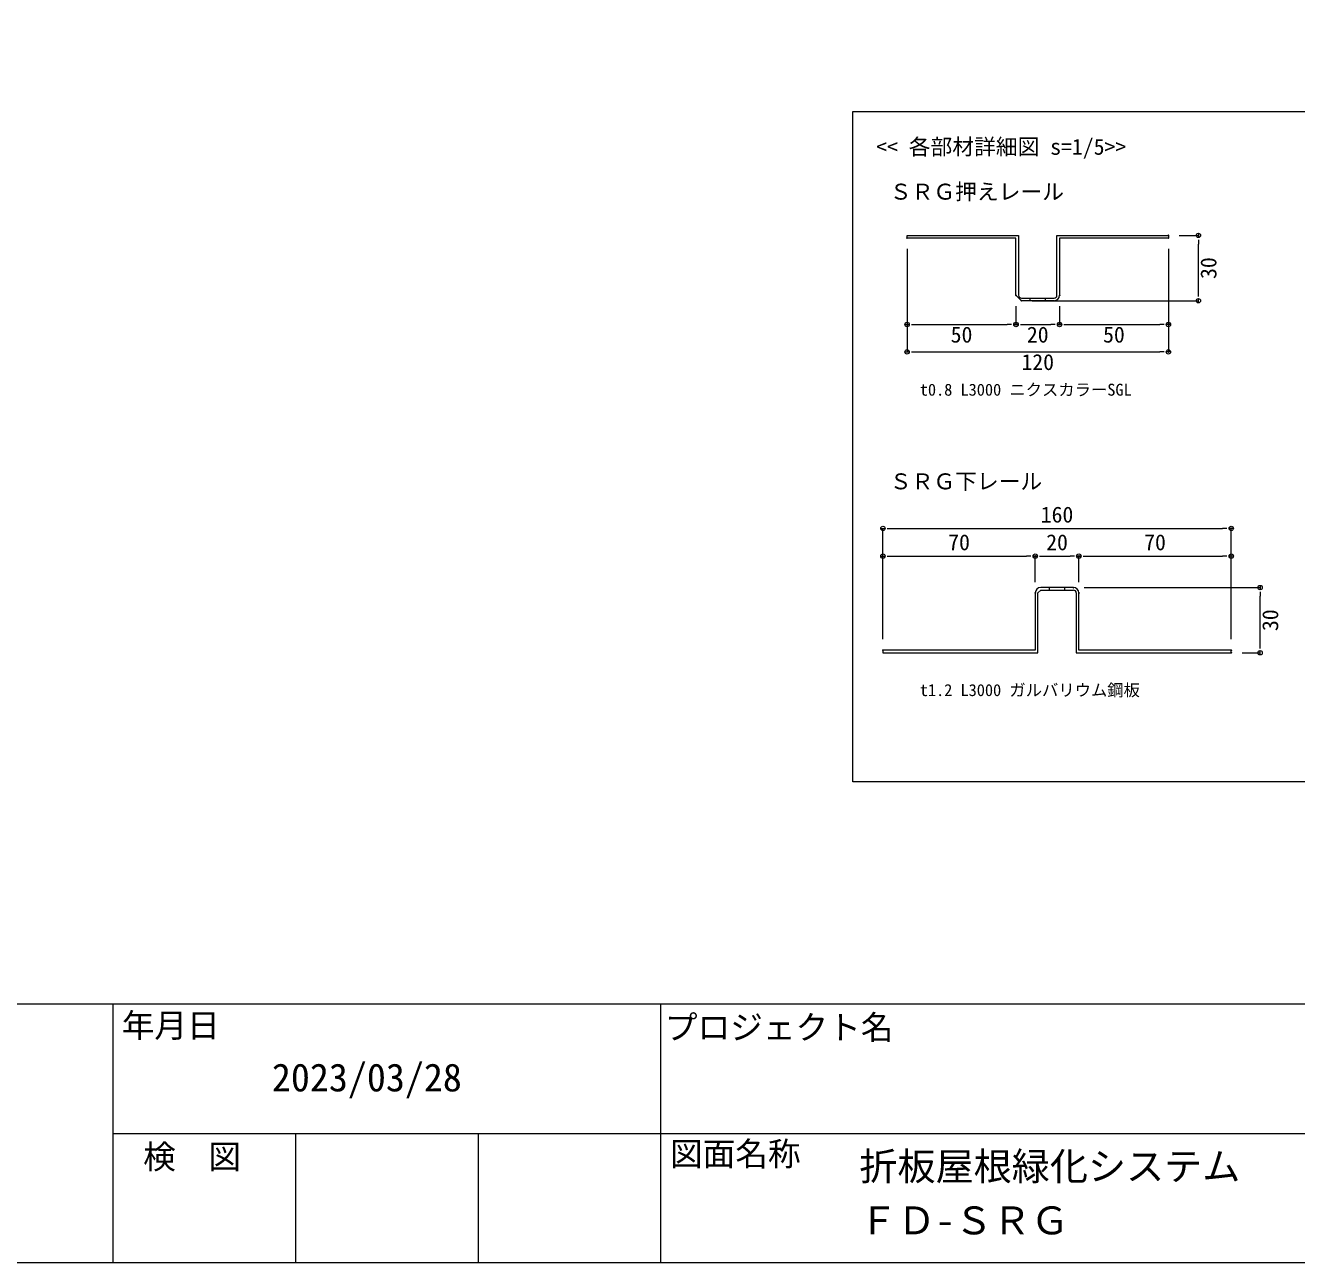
# Model space of a CAD drawing. Units: millimetres, scale not verified, with parts at other scales. Extents: x -3947 to 3947, y -2774 to 2774.
# Drawn here: x -451 to 1885, y -2774 to -500 of the extents above; entities that cross this region are included whole.
import ezdxf
from ezdxf.enums import TextEntityAlignment as Align

# ---------------------------------------------------------------- set-up
doc = ezdxf.new("R2010")
doc.units = ezdxf.units.MM
doc.header["$LTSCALE"] = 2
doc.header["$PDMODE"] = 32
doc.header["$PDSIZE"] = 0.4
for name, color, linetype, lineweight in [('0-0_0', 7, 'Continuous', 9), ('0-1_WAKU', 7, 'Continuous', 18), ('0-3_MOJI', 7, 'Continuous', 18), ('0-4_sunpo', 7, 'Continuous', 9), ('0-6_KANAMONO', 4, 'Continuous', 18), ('F-0', 7, 'Continuous', 18)]:
    doc.layers.add(name, color=color, linetype=linetype, lineweight=lineweight)
doc.layers.add('0-2_DEFPOINTS', color=7, linetype='Continuous')
doc.styles.add('ＭＳ ゴシック', font='')
doc.styles.get('ＭＳ ゴシック').set_extended_font_data('MS Gothic')

# ---------------------------------------------------------------- blocks, each defined once
blk = doc.blocks.new('_Dot')
at = {"layer": '0-0_0'}
for p, q in [((-0.5, 0), (-1, 0)), ((0.25, 0), (-0.25, 0))]:
    blk.add_line(p, q, dxfattribs=at)
blk.add_circle((0, 0), 0.25, dxfattribs=at)
blk = doc.blocks.new('D23')
at = {"layer": '0-2_DEFPOINTS'}
for p in [(5601.453, 1477.866), (5601.453, 1410.196), (5321.453, 1304.996)]:
    blk.add_point(p, dxfattribs=at)
at = {"layer": '0-4_sunpo'}
for p, q in [((5321.453, 1324.996), (5321.453, 1477.866)), ((5337.453, 1477.866), (5585.453, 1477.866)), ((5601.453, 1430.196), (5601.453, 1477.866))]:
    blk.add_line(p, q, dxfattribs=at)
at = {"layer": '0-4_sunpo', "xscale": 16, "yscale": 16, "rotation": 180}
blk.add_blockref('_Dot', (5321.453, 1477.866), dxfattribs=at)
at = {"layer": '0-4_sunpo', "xscale": 16, "yscale": 16}
blk.add_blockref('_Dot', (5601.453, 1477.866), dxfattribs=at)
at = {"layer": '0-4_sunpo', "style": 'ＭＳ ゴシック'}
blk.add_text('70', height=29.33, dxfattribs=at).set_placement((5441.453, 1479.866), align=Align.BOTTOM_LEFT)
blk = doc.blocks.new('D24')
at = {"layer": '0-2_DEFPOINTS'}
for p in [(5681.453, 1477.866), (5601.453, 1410.196), (5681.453, 1410.196)]:
    blk.add_point(p, dxfattribs=at)
at = {"layer": '0-4_sunpo'}
for p, q in [((5601.453, 1430.196), (5601.453, 1477.866)), ((5617.453, 1477.866), (5665.453, 1477.866)), ((5681.453, 1430.196), (5681.453, 1477.866))]:
    blk.add_line(p, q, dxfattribs=at)
at = {"layer": '0-4_sunpo', "xscale": 16, "yscale": 16, "rotation": 180}
blk.add_blockref('_Dot', (5601.453, 1477.866), dxfattribs=at)
at = {"layer": '0-4_sunpo', "xscale": 16, "yscale": 16}
blk.add_blockref('_Dot', (5681.453, 1477.866), dxfattribs=at)
at = {"layer": '0-4_sunpo', "style": 'ＭＳ ゴシック'}
blk.add_text('20', height=29.33, dxfattribs=at).set_placement((5621.453, 1479.866), align=Align.BOTTOM_LEFT)
blk = doc.blocks.new('D25')
at = {"layer": '0-2_DEFPOINTS'}
for p in [(5961.453, 1477.866), (5681.453, 1410.196), (5961.453, 1304.996)]:
    blk.add_point(p, dxfattribs=at)
at = {"layer": '0-4_sunpo'}
for p, q in [((5681.453, 1430.196), (5681.453, 1477.866)), ((5697.453, 1477.866), (5945.453, 1477.866)), ((5961.453, 1324.996), (5961.453, 1477.866))]:
    blk.add_line(p, q, dxfattribs=at)
at = {"layer": '0-4_sunpo', "xscale": 16, "yscale": 16, "rotation": 180}
blk.add_blockref('_Dot', (5681.453, 1477.866), dxfattribs=at)
at = {"layer": '0-4_sunpo', "xscale": 16, "yscale": 16}
blk.add_blockref('_Dot', (5961.453, 1477.866), dxfattribs=at)
at = {"layer": '0-4_sunpo', "style": 'ＭＳ ゴシック'}
blk.add_text('70', height=29.33, dxfattribs=at).set_placement((5801.453, 1479.866), align=Align.BOTTOM_LEFT)
blk = doc.blocks.new('D26')
at = {"layer": '0-2_DEFPOINTS'}
for p in [(5365.992, 2062.501), (5565.992, 1957.301), (5565.992, 1903.536)]:
    blk.add_point(p, dxfattribs=at)
at = {"layer": '0-4_sunpo'}
for p, q in [((5365.992, 2042.501), (5365.992, 1903.536)), ((5565.992, 1937.301), (5565.992, 1903.536)), ((5381.992, 1903.536), (5549.992, 1903.536))]:
    blk.add_line(p, q, dxfattribs=at)
at = {"layer": '0-4_sunpo', "xscale": 16, "yscale": 16, "rotation": 180}
blk.add_blockref('_Dot', (5365.992, 1903.536), dxfattribs=at)
at = {"layer": '0-4_sunpo', "xscale": 16, "yscale": 16}
blk.add_blockref('_Dot', (5565.992, 1903.536), dxfattribs=at)
at = {"layer": '0-4_sunpo', "style": 'ＭＳ ゴシック'}
blk.add_text('50', height=29.33, dxfattribs=at).set_placement((5445.992, 1861.536), align=Align.BOTTOM_LEFT)
blk = doc.blocks.new('D27')
at = {"layer": '0-2_DEFPOINTS'}
for p in [(5565.992, 1957.301), (5645.992, 1957.301), (5645.992, 1903.536)]:
    blk.add_point(p, dxfattribs=at)
at = {"layer": '0-4_sunpo'}
for p, q in [((5565.992, 1937.301), (5565.992, 1903.536)), ((5645.992, 1937.301), (5645.992, 1903.536)), ((5581.992, 1903.536), (5629.992, 1903.536))]:
    blk.add_line(p, q, dxfattribs=at)
at = {"layer": '0-4_sunpo', "xscale": 16, "yscale": 16, "rotation": 180}
blk.add_blockref('_Dot', (5565.992, 1903.536), dxfattribs=at)
at = {"layer": '0-4_sunpo', "xscale": 16, "yscale": 16}
blk.add_blockref('_Dot', (5645.992, 1903.536), dxfattribs=at)
at = {"layer": '0-4_sunpo', "style": 'ＭＳ ゴシック'}
blk.add_text('20', height=29.33, dxfattribs=at).set_placement((5585.992, 1861.536), align=Align.BOTTOM_LEFT)
blk = doc.blocks.new('D28')
at = {"layer": '0-2_DEFPOINTS'}
for p in [(5845.992, 2062.501), (5645.992, 1957.301), (5845.992, 1903.536)]:
    blk.add_point(p, dxfattribs=at)
at = {"layer": '0-4_sunpo'}
for p, q in [((5845.992, 2042.501), (5845.992, 1903.536)), ((5645.992, 1937.301), (5645.992, 1903.536)), ((5661.992, 1903.536), (5829.992, 1903.536))]:
    blk.add_line(p, q, dxfattribs=at)
at = {"layer": '0-4_sunpo', "xscale": 16, "yscale": 16, "rotation": 180}
blk.add_blockref('_Dot', (5645.992, 1903.536), dxfattribs=at)
at = {"layer": '0-4_sunpo', "xscale": 16, "yscale": 16}
blk.add_blockref('_Dot', (5845.992, 1903.536), dxfattribs=at)
at = {"layer": '0-4_sunpo', "style": 'ＭＳ ゴシック'}
blk.add_text('50', height=29.33, dxfattribs=at).set_placement((5725.992, 1861.536), align=Align.BOTTOM_LEFT)
blk = doc.blocks.new('D30')
at = {"layer": '0-2_DEFPOINTS'}
for p in [(5365.992, 2062.501), (5845.992, 2062.501), (5845.992, 1853.06)]:
    blk.add_point(p, dxfattribs=at)
at = {"layer": '0-4_sunpo'}
for p, q in [((5365.992, 2042.501), (5365.992, 1853.06)), ((5845.992, 2042.501), (5845.992, 1853.06)), ((5381.992, 1853.06), (5829.992, 1853.06))]:
    blk.add_line(p, q, dxfattribs=at)
at = {"layer": '0-4_sunpo', "xscale": 16, "yscale": 16, "rotation": 180}
blk.add_blockref('_Dot', (5365.992, 1853.06), dxfattribs=at)
at = {"layer": '0-4_sunpo', "xscale": 16, "yscale": 16}
blk.add_blockref('_Dot', (5845.992, 1853.06), dxfattribs=at)
at = {"layer": '0-4_sunpo', "style": 'ＭＳ ゴシック'}
blk.add_text('120', height=29.33, dxfattribs=at).set_placement((5575.992, 1811.06), align=Align.BOTTOM_LEFT)
blk = doc.blocks.new('D31')
at = {"layer": '0-2_DEFPOINTS'}
for p in [(5845.992, 2067.301), (5901.107, 2067.301), (5575.992, 1947.301)]:
    blk.add_point(p, dxfattribs=at)
at = {"layer": '0-4_sunpo'}
for p, q in [((5865.992, 2067.301), (5901.107, 2067.301)), ((5901.107, 1963.301), (5901.107, 2051.301)), ((5595.992, 1947.301), (5901.107, 1947.301))]:
    blk.add_line(p, q, dxfattribs=at)
at = {"layer": '0-4_sunpo', "xscale": 16, "yscale": 16}
for p, rotation in [((5901.107, 2067.301), 90), ((5901.107, 1947.301), 270)]:
    blk.add_blockref('_Dot', p, dxfattribs=dict(at, rotation=rotation))
at = {"layer": '0-4_sunpo', "style": 'ＭＳ ゴシック'}
blk.add_text('30', height=29.33, rotation=90, dxfattribs=at).set_placement((5943.107, 1987.301), align=Align.BOTTOM_LEFT)
blk = doc.blocks.new('D32')
at = {"layer": '0-2_DEFPOINTS'}
for p in [(5961.453, 1528.809), (5321.453, 1304.996), (5961.453, 1304.996)]:
    blk.add_point(p, dxfattribs=at)
at = {"layer": '0-4_sunpo'}
for p, q in [((5321.453, 1324.996), (5321.453, 1528.809)), ((5337.453, 1528.809), (5945.453, 1528.809)), ((5961.453, 1324.996), (5961.453, 1528.809))]:
    blk.add_line(p, q, dxfattribs=at)
at = {"layer": '0-4_sunpo', "xscale": 16, "yscale": 16, "rotation": 180}
blk.add_blockref('_Dot', (5321.453, 1528.809), dxfattribs=at)
at = {"layer": '0-4_sunpo', "xscale": 16, "yscale": 16}
blk.add_blockref('_Dot', (5961.453, 1528.809), dxfattribs=at)
at = {"layer": '0-4_sunpo', "style": 'ＭＳ ゴシック'}
blk.add_text('160', height=29.33, dxfattribs=at).set_placement((5611.453, 1530.809), align=Align.BOTTOM_LEFT)
blk = doc.blocks.new('D33')
at = {"layer": '0-2_DEFPOINTS'}
for p in [(5671.453, 1420.196), (6014.598, 1420.196), (5961.453, 1300.196)]:
    blk.add_point(p, dxfattribs=at)
at = {"layer": '0-4_sunpo'}
for p, q in [((5691.453, 1420.196), (6014.598, 1420.196)), ((6014.598, 1316.196), (6014.598, 1404.196)), ((5981.453, 1300.196), (6014.598, 1300.196))]:
    blk.add_line(p, q, dxfattribs=at)
at = {"layer": '0-4_sunpo', "xscale": 16, "yscale": 16}
for p, rotation in [((6014.598, 1420.196), 90), ((6014.598, 1300.196), 270)]:
    blk.add_blockref('_Dot', p, dxfattribs=dict(at, rotation=rotation))
at = {"layer": '0-4_sunpo', "style": 'ＭＳ ゴシック'}
blk.add_text('30', height=29.33, rotation=90, dxfattribs=at).set_placement((6056.598, 1340.196), align=Align.BOTTOM_LEFT)

msp = doc.modelspace()

# ---------------------------------------------------------------- linework, layer by layer
at = {"layer": '0-1_WAKU'}
for p, q in [((-289.864, -2298.972), (-289.864, -2773.972)), ((717.136, -2773.972), (717.136, -2298.972)), ((-289.864, -2536.472), (3472.136, -2536.472)), ((45.802, -2536.472), (45.802, -2773.972)), ((381.469, -2536.472), (381.469, -2773.972))]:
    msp.add_line(p, q, dxfattribs=at)
for points in [[(-3947.364, -2773.972), (3947.136, -2773.972), (3947.136, 2774.028), (-3947.364, 2774.028)], [(-3947.364, -2773.972), (3947.136, -2773.972), (3947.136, -2298.972), (-3947.364, -2298.972)]]:
    msp.add_lwpolyline(points, close=True, dxfattribs=at)
at = {"layer": '0-3_MOJI'}
msp.add_lwpolyline([(3202.649, -1890.149), (1069.487, -1890.149), (1069.487, -658.567), (3202.649, -658.567)], close=True, dxfattribs=at)
at = {"layer": '0-6_KANAMONO'}
for p, q in [((1379.493, -1001.445), (1439.493, -1001.445)), ((1395.493, -1006.245), (1395.493, -1001.445)), ((1423.493, -1006.245), (1423.493, -1001.445)), ((1474.955, -1533.349), (1414.955, -1533.349)), ((1414.955, -1538.149), (1474.955, -1538.149)), ((1430.955, -1538.149), (1430.955, -1533.349)), ((1458.955, -1538.149), (1458.955, -1533.349))]:
    msp.add_line(p, q, dxfattribs=at)
for points in [[(1369.493, -996.245), (1369.493, -891.045), (1169.493, -891.045), (1169.493, -886.245), (1374.293, -886.245), (1374.293, -996.245)], [(1444.693, -996.245), (1444.693, -886.245), (1649.493, -886.245), (1649.493, -891.045), (1449.493, -891.045), (1449.493, -996.245)], [(1439.493, -1006.245), (1379.493, -1006.245), (1369.493, -996.245)], [(1404.955, -1543.349), (1404.955, -1648.549), (1124.955, -1648.549), (1124.955, -1653.349), (1409.755, -1653.349), (1409.755, -1543.349), (1414.955, -1538.149)], [(1480.155, -1543.349), (1480.155, -1653.349), (1764.955, -1653.349), (1764.955, -1648.549), (1484.955, -1648.549), (1484.955, -1543.349)]]:
    msp.add_lwpolyline(points, dxfattribs=at)
for centre, radius, start, end in [((1379.493, -996.245), 5.2, 180, 270), ((1439.493, -996.245), 5.2, 270, 360), ((1439.493, -996.245), 10, 270, 0), ((1414.955, -1543.349), 10, 90, 180), ((1474.955, -1543.349), 10, 0, 90), ((1474.955, -1543.349), 5.2, 360, 90)]:
    msp.add_arc(centre, radius, start, end, dxfattribs=at)

# ---------------------------------------------------------------- block references
at = {"layer": '0-4_sunpo'}
for name in ['D31', 'D26', 'D30', 'D28', 'D27', 'D32', 'D23', 'D24', 'D25', 'D33']:
    msp.add_blockref(name, (-4196.499, -2953.545), dxfattribs=at)

# ---------------------------------------------------------------- texts
at = {"layer": '0-1_WAKU', "style": 'ＭＳ ゴシック'}
for s, height, p in [('<< 各部材詳細図 s=1/5>>', 29.33, (1112.563, -746.783)), ('折板屋根緑化システム', 51.32, (1081.747, -2638.083)), ('ＦＤ-ＳＲＧ', 51.32, (1081.747, -2737.488))]:
    msp.add_text(s, height=height, dxfattribs=at).set_placement(p, align=Align.BOTTOM_LEFT)
at = {"layer": '0-3_MOJI', "style": 'ＭＳ ゴシック'}
for s, height, p in [('ＳＲＧ押えレール', 29.33, (1137.629, -829.277)), ('t0.8 L3000 ニクスカラーSGL', 21.99, (1192.725, -1187.365)), ('ＳＲＧ下レール', 29.33, (1137.629, -1361.677)), ('t1.2 L3000 ガルバリウム鋼板', 21.99, (1192.725, -1739.455))]:
    msp.add_text(s, height=height, dxfattribs=at).set_placement(p, align=Align.BOTTOM_LEFT)
at = {"layer": 'F-0', "style": 'ＭＳ ゴシック'}
for s, height, p in [('年月日', 43.99, (-273.523, -2373.33)), ('プロジェクト名', 43.99, (724.376, -2376.702)), ('2023/03/28', 51.32, (2.289, -2474.766)), ('図面名称', 43.99, (733.748, -2609.351)), ('検\u3000図', 43.99, (-234.235, -2614.61))]:
    msp.add_text(s, height=height, dxfattribs=at).set_placement(p, align=Align.BOTTOM_LEFT)

doc.saveas('drawing.dxf')
